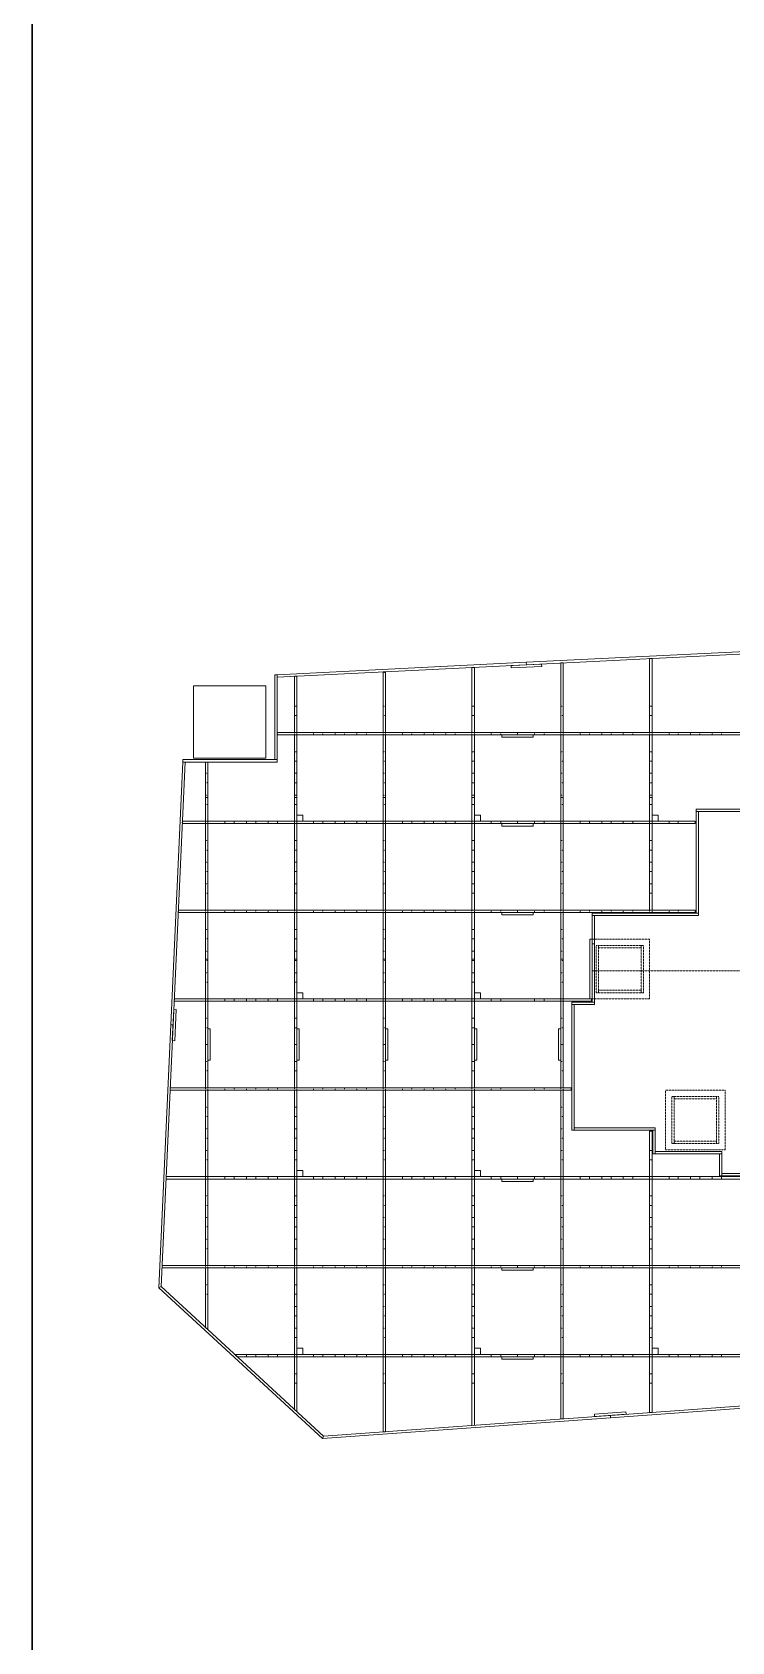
# Model space of a CAD drawing. Header units: millimetres. Extents: x -20225 to 19535, y -17853 to 10707.
# Drawn here: x -20225 to -15776, y -5013 to 5223 of the extents above; entities that cross this region are included whole.
import ezdxf

# ---------------------------------------------------------------- set-up
doc = ezdxf.new("R2010")
doc.units = ezdxf.units.MM
doc.linetypes.add('HIDDEN', pattern=[1.905, 1.27, -0.635])

msp = doc.modelspace()

# ---------------------------------------------------------------- linework, layer by layer
at = {"linetype": 'Continuous', "lineweight": 30}
msp.add_line((-20225, 10707), (-20225, -17853), dxfattribs=at)
at = {"linetype": 'Continuous', "lineweight": 15}
for p, q in [((-15498, 1294), (-17083, 1216)), ((-15494, 1280), (-17082, 1201)), ((-16298, 1240), (-16298, 770)), ((-16283, 1240), (-16298, 1240)), ((-16283, 770), (-16283, 1240)), ((-18668, 1137), (-18683, 1136)), ((-18683, 1136), (-18683, 597)), ((-17083, 1216), (-18668, 1137)), ((-17082, 1201), (-18668, 1122)), ((-18668, 1122), (-18668, 1137)), ((-18668, 1137), (-18668, 597)), ((-18543, 1128), (-18558, 1127)), ((-18558, 1127), (-18558, 770)), ((-18543, 770), (-18543, 1128)), ((-17978, 1156), (-17993, 1155)), ((-17993, 1155), (-17993, 770)), ((-17978, 770), (-17978, 1156)), ((-17413, 1184), (-17428, 1183)), ((-17428, 1183), (-17428, 770)), ((-17413, 770), (-17413, 1184)), ((-16985, 1205), (-17179, 1196)), ((-17179, 1196), (-17178, 1181)), ((-17178, 1181), (-16984, 1190)), ((-17082, 1201), (-17083, 1216)), ((-16984, 1190), (-16985, 1205)), ((-16863, 1212), (-16863, 770)), ((-16848, 1212), (-16863, 1212)), ((-16848, 770), (-16848, 1212)), ((-18739, 1067), (-19199, 1067)), ((-19199, 1067), (-19199, 607)), ((-18739, 607), (-18739, 1067)), ((-17138, 770), (-18668, 770)), ((-18668, 770), (-18668, 755)), ((-18668, 755), (-17138, 755)), ((-18558, 770), (-18543, 770)), ((-18558, 755), (-18558, 356)), ((-18543, 755), (-18558, 755)), ((-18543, 356), (-18543, 755)), ((-17993, 770), (-17978, 770)), ((-17978, 755), (-17993, 755)), ((-17993, 755), (-17993, 356)), ((-17978, 356), (-17978, 755)), ((-17428, 770), (-17413, 770)), ((-17413, 755), (-17428, 755)), ((-17428, 755), (-17428, 356)), ((-17413, 356), (-17413, 755)), ((-17038, 755), (-17238, 755)), ((-17238, 755), (-17238, 740)), ((-17238, 740), (-17038, 740)), ((-17138, 770), (-17138, 755)), ((-14993, 770), (-17138, 770)), ((-17138, 755), (-14993, 755)), ((-17038, 740), (-17038, 755)), ((-16863, 770), (-16848, 770)), ((-16848, 755), (-16863, 755)), ((-16863, 755), (-16863, 356)), ((-16848, 356), (-16848, 755)), ((-16298, 770), (-16283, 770)), ((-16298, 755), (-16298, 356)), ((-16283, 755), (-16298, 755)), ((-16283, 356), (-16283, 755)), ((-19268, 582), (-19344, -1089)), ((-19253, 582), (-19329, -1090)), ((-19267, 597), (-19268, 582)), ((-18668, 582), (-19268, 582)), ((-19253, 582), (-19268, 582)), ((-18668, 597), (-19267, 597)), ((-19199, 607), (-18739, 607)), ((-19108, 582), (-19123, 582)), ((-19123, 582), (-19123, 356)), ((-19108, 356), (-19108, 582)), ((-18683, 597), (-18668, 597)), ((-18668, 597), (-18668, 582)), ((-19108, 356), (-19123, 356)), ((-19123, 356), (-19123, 205)), ((-19108, 205), (-19108, 356)), ((-18543, 356), (-18558, 356)), ((-18558, 356), (-18558, 205)), ((-18543, 205), (-18543, 356)), ((-17978, 356), (-17993, 356)), ((-17993, 356), (-17993, 205)), ((-17978, 205), (-17978, 356)), ((-17413, 356), (-17428, 356)), ((-17428, 356), (-17428, 205)), ((-17413, 205), (-17413, 356)), ((-16848, 356), (-16863, 356)), ((-16863, 356), (-16863, 205)), ((-16848, 205), (-16848, 356)), ((-16283, 356), (-16298, 356)), ((-16298, 356), (-16298, 205)), ((-16283, 205), (-16283, 356)), ((-18503, 245), (-18543, 245)), ((-18543, 245), (-18543, 205)), ((-18503, 205), (-18503, 245)), ((-17373, 245), (-17413, 245)), ((-17413, 245), (-17413, 205)), ((-17373, 205), (-17373, 245)), ((-16283, 245), (-16283, 205)), ((-16243, 245), (-16283, 245)), ((-16243, 205), (-16243, 245)), ((-15378, 282), (-16003, 282)), ((-16003, 282), (-16003, 267)), ((-16003, 267), (-16003, -380)), ((-15988, 267), (-16003, 267)), ((-16003, 267), (-15378, 267)), ((-15988, -380), (-15988, 267)), ((-19271, 190), (-17138, 190)), ((-17138, 205), (-19270, 205)), ((-19108, 205), (-19123, 205)), ((-19123, 190), (-19108, 190)), ((-19123, 190), (-19123, -360)), ((-19108, -360), (-19108, 190)), ((-18543, 205), (-18558, 205)), ((-18558, 190), (-18543, 190)), ((-18558, 190), (-18558, -360)), ((-18543, 205), (-18503, 205)), ((-18543, -360), (-18543, 190)), ((-17978, 205), (-17993, 205)), ((-17993, 190), (-17978, 190)), ((-17993, 190), (-17993, -360)), ((-17978, -360), (-17978, 190)), ((-17413, 205), (-17428, 205)), ((-17428, 190), (-17413, 190)), ((-17428, 190), (-17428, -360)), ((-17413, 205), (-17373, 205)), ((-17413, -360), (-17413, 190)), ((-17038, 190), (-17238, 190)), ((-17238, 190), (-17238, 175)), ((-17238, 175), (-17038, 175)), ((-16008, 205), (-17138, 205)), ((-17138, 205), (-17138, 190)), ((-17138, 190), (-16008, 190)), ((-17038, 175), (-17038, 190)), ((-16848, 205), (-16863, 205)), ((-16863, 190), (-16848, 190)), ((-16863, 190), (-16863, -360)), ((-16848, -360), (-16848, 190)), ((-16283, 205), (-16298, 205)), ((-16298, 190), (-16283, 190)), ((-16298, 190), (-16298, -360)), ((-16283, 205), (-16243, 205)), ((-16283, -360), (-16283, 190)), ((-16008, 205), (-16008, 190)), ((-17138, -360), (-19296, -360)), ((-19296, -375), (-17138, -375)), ((-19108, -360), (-19123, -360)), ((-19123, -375), (-19108, -375)), ((-19123, -375), (-19123, -672)), ((-19108, -672), (-19108, -375)), ((-18543, -360), (-18558, -360)), ((-18558, -375), (-18543, -375)), ((-18558, -375), (-18558, -672)), ((-18543, -672), (-18543, -375)), ((-17978, -360), (-17993, -360)), ((-17993, -375), (-17978, -375)), ((-17993, -375), (-17993, -672)), ((-17978, -672), (-17978, -375)), ((-17413, -360), (-17428, -360)), ((-17428, -375), (-17413, -375)), ((-17428, -375), (-17428, -672)), ((-17413, -672), (-17413, -375)), ((-17038, -375), (-17238, -375)), ((-17238, -375), (-17238, -390)), ((-17238, -390), (-17038, -390)), ((-16008, -360), (-17138, -360)), ((-17138, -360), (-17138, -375)), ((-17138, -375), (-16008, -375)), ((-17038, -390), (-17038, -375)), ((-16848, -360), (-16863, -360)), ((-16863, -375), (-16848, -375)), ((-16863, -375), (-16863, -672)), ((-16848, -672), (-16848, -375)), ((-16663, -395), (-16663, -380)), ((-16663, -380), (-16003, -380)), ((-16663, -395), (-16648, -395)), ((-16663, -575), (-16663, -395)), ((-15988, -395), (-16663, -395)), ((-16648, -575), (-16648, -395)), ((-16283, -360), (-16298, -360)), ((-16008, -360), (-16008, -375)), ((-16003, -380), (-15988, -380)), ((-15988, -395), (-15988, -380)), ((-16678, -545), (-16663, -545)), ((-16678, -925), (-16678, -545)), ((-16663, -575), (-16663, -945)), ((-16663, -575), (-16648, -575)), ((-16648, -945), (-16648, -575)), ((-19108, -672), (-19123, -672)), ((-19123, -672), (-19123, -925)), ((-19108, -925), (-19108, -672)), ((-18543, -672), (-18558, -672)), ((-18558, -672), (-18558, -925)), ((-18543, -925), (-18543, -672)), ((-17978, -672), (-17993, -672)), ((-17993, -672), (-17993, -925)), ((-17978, -925), (-17978, -672)), ((-17428, -672), (-17428, -925)), ((-17413, -672), (-17428, -672)), ((-17413, -925), (-17413, -672)), ((-16863, -672), (-16863, -925)), ((-16848, -672), (-16863, -672)), ((-16848, -925), (-16848, -672)), ((-18503, -885), (-18543, -885)), ((-18543, -885), (-18543, -925)), ((-18503, -925), (-18503, -885)), ((-17373, -885), (-17413, -885)), ((-17413, -885), (-17413, -925)), ((-17373, -925), (-17373, -885)), ((-19324, -990), (-19334, -1190)), ((-19309, -991), (-19324, -990)), ((-19321, -925), (-19322, -940)), ((-19322, -940), (-16668, -940)), ((-16668, -925), (-19321, -925)), ((-19319, -1191), (-19309, -991)), ((-19123, -925), (-19108, -925)), ((-19123, -940), (-19123, -1215)), ((-19108, -940), (-19123, -940)), ((-19108, -1215), (-19108, -940)), ((-18558, -925), (-18543, -925)), ((-18543, -940), (-18558, -940)), ((-18558, -940), (-18558, -1215)), ((-18543, -925), (-18503, -925)), ((-18543, -1215), (-18543, -940)), ((-17993, -925), (-17978, -925)), ((-17978, -940), (-17993, -940)), ((-17993, -940), (-17993, -1215)), ((-17978, -1215), (-17978, -940)), ((-17428, -925), (-17413, -925)), ((-17413, -940), (-17428, -940)), ((-17428, -940), (-17428, -1215)), ((-17413, -925), (-17373, -925)), ((-17413, -1215), (-17413, -940)), ((-16863, -925), (-16848, -925)), ((-16863, -940), (-16863, -1215)), ((-16848, -940), (-16863, -940)), ((-16848, -1215), (-16848, -940)), ((-16793, -945), (-16793, -960)), ((-16648, -945), (-16793, -945)), ((-16778, -960), (-16793, -960)), ((-16793, -960), (-16793, -1760)), ((-16793, -960), (-16648, -960)), ((-16778, -1760), (-16778, -960)), ((-16663, -925), (-16668, -925)), ((-16668, -925), (-16668, -940)), ((-16663, -945), (-16648, -945)), ((-16648, -960), (-16648, -945)), ((-19344, -1089), (-19420, -2761)), ((-19329, -1090), (-19405, -2754)), ((-19329, -1090), (-19344, -1089)), ((-19093, -1115), (-19108, -1115)), ((-19108, -1115), (-19108, -1315)), ((-19093, -1315), (-19093, -1115)), ((-18528, -1115), (-18543, -1115)), ((-18543, -1115), (-18543, -1315)), ((-18528, -1315), (-18528, -1115)), ((-17963, -1115), (-17978, -1115)), ((-17978, -1115), (-17978, -1315)), ((-17963, -1315), (-17963, -1115)), ((-17398, -1115), (-17413, -1115)), ((-17413, -1115), (-17413, -1315)), ((-17398, -1315), (-17398, -1115)), ((-16863, -1115), (-16878, -1115)), ((-16878, -1115), (-16878, -1315)), ((-16863, -1315), (-16863, -1115)), ((-19334, -1190), (-19319, -1191)), ((-19123, -1215), (-19123, -1490)), ((-19108, -1215), (-19123, -1215)), ((-19108, -1490), (-19108, -1215)), ((-18543, -1215), (-18558, -1215)), ((-18558, -1215), (-18558, -1490)), ((-18543, -1490), (-18543, -1215)), ((-17978, -1215), (-17993, -1215)), ((-17993, -1215), (-17993, -1490)), ((-17978, -1490), (-17978, -1215)), ((-17413, -1215), (-17428, -1215)), ((-17428, -1215), (-17428, -1490)), ((-17413, -1490), (-17413, -1215)), ((-16848, -1215), (-16863, -1215)), ((-16863, -1215), (-16863, -1490)), ((-16848, -1490), (-16848, -1215)), ((-19108, -1315), (-19093, -1315)), ((-18543, -1315), (-18528, -1315)), ((-17978, -1315), (-17963, -1315)), ((-17413, -1315), (-17398, -1315)), ((-16878, -1315), (-16863, -1315)), ((-19347, -1490), (-19348, -1505)), ((-19348, -1505), (-16798, -1505)), ((-16798, -1490), (-19347, -1490)), ((-19123, -1490), (-19108, -1490)), ((-19123, -1505), (-19123, -2055)), ((-19108, -1505), (-19123, -1505)), ((-19108, -2055), (-19108, -1505)), ((-18558, -1490), (-18543, -1490)), ((-18543, -1505), (-18558, -1505)), ((-18558, -1505), (-18558, -2055)), ((-18543, -2055), (-18543, -1505)), ((-17993, -1490), (-17978, -1490)), ((-17978, -1505), (-17993, -1505)), ((-17993, -1505), (-17993, -2055)), ((-17978, -2055), (-17978, -1505)), ((-17428, -1490), (-17413, -1490)), ((-17413, -1505), (-17428, -1505)), ((-17428, -1505), (-17428, -2055)), ((-17413, -2055), (-17413, -1505)), ((-16863, -1490), (-16848, -1490)), ((-16848, -1505), (-16863, -1505)), ((-16863, -1505), (-16863, -2055)), ((-16848, -2055), (-16848, -1505)), ((-16798, -1490), (-16798, -1505)), ((-16793, -1760), (-16778, -1760)), ((-16263, -1745), (-16778, -1745)), ((-16778, -1745), (-16778, -1760)), ((-16778, -1760), (-16263, -1760)), ((-16298, -1765), (-16298, -2055)), ((-16283, -1765), (-16298, -1765)), ((-16283, -2055), (-16283, -1765)), ((-16278, -1760), (-16278, -1910)), ((-16263, -1760), (-16278, -1760)), ((-16263, -1760), (-16263, -1745)), ((-16263, -1910), (-16263, -1760)), ((-16278, -1910), (-16263, -1910)), ((-16263, -1895), (-16263, -1910)), ((-15838, -1895), (-16263, -1895)), ((-16263, -1910), (-15838, -1910)), ((-15853, -1910), (-15853, -2050)), ((-15838, -1910), (-15853, -1910)), ((-15838, -1910), (-15838, -1895)), ((-15838, -2050), (-15838, -1910)), ((-18543, -2015), (-18543, -2055)), ((-18503, -2015), (-18543, -2015)), ((-18503, -2055), (-18503, -2015)), ((-17413, -2015), (-17413, -2055)), ((-17373, -2015), (-17413, -2015)), ((-17373, -2055), (-17373, -2015)), ((-15468, -2035), (-15838, -2035)), ((-15838, -2035), (-15838, -2050)), ((-19373, -2055), (-19374, -2070)), ((-19374, -2070), (-17138, -2070)), ((-17138, -2055), (-19373, -2055)), ((-19123, -2055), (-19108, -2055)), ((-19123, -2070), (-19123, -2620)), ((-19108, -2070), (-19123, -2070)), ((-19108, -2620), (-19108, -2070)), ((-18558, -2055), (-18543, -2055)), ((-18543, -2070), (-18558, -2070)), ((-18558, -2070), (-18558, -2620)), ((-18543, -2055), (-18503, -2055)), ((-18543, -2620), (-18543, -2070)), ((-17993, -2055), (-17978, -2055)), ((-17978, -2070), (-17993, -2070)), ((-17993, -2070), (-17993, -2620)), ((-17978, -2620), (-17978, -2070)), ((-17428, -2055), (-17413, -2055)), ((-17413, -2070), (-17428, -2070)), ((-17428, -2070), (-17428, -2620)), ((-17413, -2055), (-17373, -2055)), ((-17413, -2620), (-17413, -2070)), ((-17038, -2070), (-17238, -2070)), ((-17238, -2070), (-17238, -2085)), ((-17238, -2085), (-17038, -2085)), ((-17138, -2055), (-17138, -2070)), ((-15488, -2055), (-17138, -2055)), ((-17138, -2070), (-15488, -2070)), ((-17038, -2085), (-17038, -2070)), ((-16863, -2055), (-16848, -2055)), ((-16848, -2070), (-16863, -2070)), ((-16863, -2070), (-16863, -2620)), ((-16848, -2620), (-16848, -2070)), ((-16283, -2055), (-16298, -2055)), ((-16298, -2070), (-16283, -2070)), ((-16298, -2070), (-16298, -2620)), ((-16283, -2620), (-16283, -2070)), ((-15853, -2050), (-15838, -2050)), ((-15838, -2050), (-15468, -2050)), ((-17138, -2620), (-19399, -2620)), ((-19399, -2620), (-19399, -2635)), ((-19399, -2635), (-17138, -2635)), ((-19123, -2620), (-19108, -2620)), ((-19123, -2635), (-19123, -3014)), ((-19108, -2635), (-19123, -2635)), ((-19108, -3028), (-19108, -2635)), ((-18558, -2620), (-18543, -2620)), ((-18543, -2635), (-18558, -2635)), ((-18558, -2635), (-18558, -3185)), ((-18543, -3185), (-18543, -2635)), ((-17993, -2620), (-17978, -2620)), ((-17978, -2635), (-17993, -2635)), ((-17993, -2635), (-17993, -3185)), ((-17978, -3185), (-17978, -2635)), ((-17428, -2620), (-17413, -2620)), ((-17413, -2635), (-17428, -2635)), ((-17428, -2635), (-17428, -3185)), ((-17413, -3185), (-17413, -2635)), ((-17038, -2635), (-17238, -2635)), ((-17238, -2635), (-17238, -2650)), ((-17238, -2650), (-17038, -2650)), ((-17138, -2620), (-17138, -2635)), ((-14878, -2620), (-17138, -2620)), ((-17138, -2635), (-14878, -2635)), ((-17038, -2650), (-17038, -2635)), ((-16863, -2620), (-16848, -2620)), ((-16848, -2635), (-16863, -2635)), ((-16863, -2635), (-16863, -3185)), ((-16848, -3185), (-16848, -2635)), ((-16283, -2620), (-16298, -2620)), ((-16298, -2635), (-16283, -2635)), ((-16298, -2635), (-16298, -3185)), ((-16283, -3185), (-16283, -2635)), ((-19405, -2754), (-19420, -2761)), ((-19420, -2761), (-18379, -3721)), ((-19405, -2754), (-18373, -3705)), ((-19123, -3014), (-19108, -3028)), ((-18503, -3145), (-18543, -3145)), ((-18543, -3145), (-18543, -3185)), ((-18503, -3185), (-18503, -3145)), ((-17373, -3145), (-17413, -3145)), ((-17413, -3145), (-17413, -3185)), ((-17373, -3185), (-17373, -3145)), ((-16243, -3145), (-16283, -3145)), ((-16283, -3145), (-16283, -3185)), ((-16243, -3185), (-16243, -3145)), ((-17138, -3185), (-18937, -3185)), ((-18937, -3185), (-18921, -3200)), ((-18921, -3200), (-17138, -3200)), ((-18558, -3185), (-18543, -3185)), ((-18558, -3200), (-18558, -3535)), ((-18543, -3200), (-18558, -3200)), ((-18543, -3185), (-18503, -3185)), ((-18543, -3549), (-18543, -3200)), ((-17993, -3185), (-17978, -3185)), ((-17978, -3200), (-17993, -3200)), ((-17993, -3200), (-17993, -3678)), ((-17978, -3677), (-17978, -3200)), ((-17428, -3185), (-17413, -3185)), ((-17413, -3200), (-17428, -3200)), ((-17428, -3200), (-17428, -3637)), ((-17413, -3185), (-17373, -3185)), ((-17413, -3636), (-17413, -3200)), ((-17038, -3200), (-17238, -3200)), ((-17238, -3200), (-17238, -3215)), ((-17238, -3215), (-17038, -3215)), ((-17138, -3200), (-17138, -3185)), ((-14878, -3185), (-17138, -3185)), ((-17138, -3200), (-14878, -3200)), ((-17038, -3215), (-17038, -3200)), ((-16863, -3185), (-16848, -3185)), ((-16848, -3200), (-16863, -3200)), ((-16863, -3200), (-16863, -3596)), ((-16848, -3595), (-16848, -3200)), ((-16283, -3185), (-16298, -3185)), ((-16298, -3200), (-16283, -3200)), ((-16298, -3200), (-16298, -3555)), ((-16283, -3185), (-16243, -3185)), ((-16283, -3554), (-16283, -3200)), ((-16548, -3573), (-14273, -3408)), ((-16547, -3588), (-14276, -3423)), ((-18558, -3535), (-18543, -3549)), ((-18373, -3705), (-16548, -3573)), ((-16449, -3551), (-16649, -3565)), ((-16649, -3565), (-16648, -3580)), ((-16648, -3580), (-16448, -3566)), ((-16548, -3573), (-16547, -3588)), ((-16448, -3566), (-16449, -3551)), ((-16298, -3555), (-16283, -3554)), ((-18379, -3721), (-16547, -3588)), ((-17993, -3678), (-17978, -3677)), ((-17428, -3637), (-17413, -3636)), ((-16863, -3596), (-16848, -3595)), ((-18379, -3721), (-18373, -3705))]:
    msp.add_line(p, q, dxfattribs=at)
at = {"linetype": 'HIDDEN', "lineweight": 0}
for p, q in [((-17993, 1152), (-17978, 1152)), ((-18543, 937), (-18558, 937)), ((-17978, 937), (-17993, 937)), ((-17413, 937), (-17428, 937)), ((-16848, 937), (-16863, 937)), ((-16283, 937), (-16298, 937)), ((-18558, 877), (-18543, 877)), ((-17993, 877), (-17978, 877)), ((-17428, 877), (-17413, 877)), ((-16863, 877), (-16848, 877)), ((-16298, 877), (-16283, 877)), ((-18665, 755), (-18665, 770)), ((-18558, 755), (-18558, 770)), ((-18543, 770), (-18543, 755)), ((-18436, 770), (-18436, 755)), ((-18376, 755), (-18376, 770)), ((-18298, 770), (-18298, 755)), ((-18238, 755), (-18238, 770)), ((-18161, 770), (-18161, 755)), ((-18100, 755), (-18100, 770)), ((-17993, 755), (-17993, 770)), ((-17978, 770), (-17978, 755)), ((-17870, 770), (-17870, 755)), ((-17811, 755), (-17811, 770)), ((-17733, 770), (-17733, 755)), ((-17673, 755), (-17673, 770)), ((-17595, 770), (-17595, 755)), ((-17536, 755), (-17536, 770)), ((-17428, 755), (-17428, 770)), ((-17413, 770), (-17413, 755)), ((-17306, 770), (-17306, 755)), ((-17245, 755), (-17245, 770)), ((-17030, 770), (-17030, 755)), ((-16970, 755), (-16970, 770)), ((-16863, 755), (-16863, 770)), ((-16848, 770), (-16848, 755)), ((-16741, 770), (-16741, 755)), ((-16681, 755), (-16681, 770)), ((-16603, 770), (-16603, 755)), ((-16543, 755), (-16543, 770)), ((-16466, 770), (-16466, 755)), ((-16405, 755), (-16405, 770)), ((-16298, 755), (-16298, 770)), ((-16283, 770), (-16283, 755)), ((-16175, 770), (-16175, 755)), ((-16116, 755), (-16116, 770)), ((-16038, 770), (-16038, 755)), ((-15978, 755), (-15978, 770)), ((-15901, 770), (-15901, 755)), ((-15841, 755), (-15841, 770)), ((-18543, 647), (-18558, 647)), ((-17978, 647), (-17993, 647)), ((-17413, 647), (-17428, 647)), ((-16848, 647), (-16863, 647)), ((-16283, 647), (-16298, 647)), ((-18558, 587), (-18543, 587)), ((-17993, 587), (-17978, 587)), ((-17428, 587), (-17413, 587)), ((-16863, 587), (-16848, 587)), ((-16298, 587), (-16283, 587)), ((-19108, 510), (-19123, 510)), ((-19123, 450), (-19108, 450)), ((-18543, 510), (-18558, 510)), ((-18558, 450), (-18543, 450)), ((-17978, 510), (-17993, 510)), ((-17993, 450), (-17978, 450)), ((-17413, 510), (-17428, 510)), ((-17428, 450), (-17413, 450)), ((-16848, 510), (-16863, 510)), ((-16863, 450), (-16848, 450)), ((-16283, 510), (-16298, 510)), ((-16298, 450), (-16283, 450)), ((-19108, 372), (-19123, 372)), ((-19123, 312), (-19108, 312)), ((-18543, 372), (-18558, 372)), ((-18558, 312), (-18543, 312)), ((-17978, 372), (-17993, 372)), ((-17993, 312), (-17978, 312)), ((-17413, 372), (-17428, 372)), ((-17428, 312), (-17413, 312)), ((-16848, 372), (-16863, 372)), ((-16863, 312), (-16848, 312)), ((-16283, 372), (-16298, 372)), ((-16298, 312), (-16283, 312)), ((-19270, 205), (-19271, 190)), ((-19123, 190), (-19123, 205)), ((-19108, 205), (-19108, 190)), ((-19001, 205), (-19001, 190)), ((-18940, 190), (-18940, 205)), ((-18863, 205), (-18863, 190)), ((-18803, 190), (-18803, 205)), ((-18725, 205), (-18725, 190)), ((-18665, 190), (-18665, 205)), ((-18558, 190), (-18558, 205)), ((-18543, 205), (-18543, 190)), ((-18436, 205), (-18436, 190)), ((-18376, 190), (-18376, 205)), ((-18298, 205), (-18298, 190)), ((-18238, 190), (-18238, 205)), ((-18161, 205), (-18161, 190)), ((-18100, 190), (-18100, 205)), ((-17993, 190), (-17993, 205)), ((-17978, 205), (-17978, 190)), ((-17870, 205), (-17870, 190)), ((-17811, 190), (-17811, 205)), ((-17733, 205), (-17733, 190)), ((-17673, 190), (-17673, 205)), ((-17595, 205), (-17595, 190)), ((-17536, 190), (-17536, 205)), ((-17428, 190), (-17428, 205)), ((-17413, 205), (-17413, 190)), ((-17306, 205), (-17306, 190)), ((-17245, 190), (-17245, 205)), ((-17030, 205), (-17030, 190)), ((-16970, 190), (-16970, 205)), ((-16863, 190), (-16863, 205)), ((-16848, 205), (-16848, 190)), ((-16741, 205), (-16741, 190)), ((-16681, 190), (-16681, 205)), ((-16603, 205), (-16603, 190)), ((-16543, 190), (-16543, 205)), ((-16466, 205), (-16466, 190)), ((-16405, 190), (-16405, 205)), ((-16298, 190), (-16298, 205)), ((-16283, 205), (-16283, 190)), ((-16175, 205), (-16175, 190)), ((-16116, 190), (-16116, 205)), ((-19108, 82), (-19123, 82)), ((-19123, 22), (-19108, 22)), ((-18543, 82), (-18558, 82)), ((-18558, 22), (-18543, 22)), ((-17978, 82), (-17993, 82)), ((-17993, 22), (-17978, 22)), ((-17413, 82), (-17428, 82)), ((-17428, 22), (-17413, 22)), ((-16848, 82), (-16863, 82)), ((-16863, 22), (-16848, 22)), ((-16283, 82), (-16298, 82)), ((-16298, 22), (-16283, 22)), ((-19108, -55), (-19123, -55)), ((-18543, -55), (-18558, -55)), ((-17978, -55), (-17993, -55)), ((-17413, -55), (-17428, -55)), ((-16848, -55), (-16863, -55)), ((-16283, -55), (-16298, -55)), ((-19123, -115), (-19108, -115)), ((-19108, -193), (-19123, -193)), ((-18558, -115), (-18543, -115)), ((-18543, -193), (-18558, -193)), ((-17993, -115), (-17978, -115)), ((-17978, -193), (-17993, -193)), ((-17428, -115), (-17413, -115)), ((-17413, -193), (-17428, -193)), ((-16863, -115), (-16848, -115)), ((-16848, -193), (-16863, -193)), ((-16298, -115), (-16283, -115)), ((-16283, -193), (-16298, -193)), ((-19123, -253), (-19108, -253)), ((-18558, -253), (-18543, -253)), ((-17993, -253), (-17978, -253)), ((-17428, -253), (-17413, -253)), ((-16863, -253), (-16848, -253)), ((-16298, -253), (-16283, -253)), ((-19296, -360), (-19296, -375)), ((-19123, -375), (-19123, -360)), ((-19108, -360), (-19108, -375)), ((-19001, -360), (-19001, -375)), ((-18940, -375), (-18940, -360)), ((-18863, -360), (-18863, -375)), ((-18803, -375), (-18803, -360)), ((-18725, -360), (-18725, -375)), ((-18665, -375), (-18665, -360)), ((-18558, -375), (-18558, -360)), ((-18543, -360), (-18543, -375)), ((-18436, -360), (-18436, -375)), ((-18376, -375), (-18376, -360)), ((-18298, -360), (-18298, -375)), ((-18238, -375), (-18238, -360)), ((-18161, -360), (-18161, -375)), ((-18100, -375), (-18100, -360)), ((-17993, -375), (-17993, -360)), ((-17978, -360), (-17978, -375)), ((-17870, -360), (-17870, -375)), ((-17811, -375), (-17811, -360)), ((-17733, -360), (-17733, -375)), ((-17673, -375), (-17673, -360)), ((-17595, -360), (-17595, -375)), ((-17536, -375), (-17536, -360)), ((-17428, -375), (-17428, -360)), ((-17413, -360), (-17413, -375)), ((-17306, -360), (-17306, -375)), ((-17245, -375), (-17245, -360)), ((-17030, -360), (-17030, -375)), ((-16970, -375), (-16970, -360)), ((-16863, -375), (-16863, -360)), ((-16848, -360), (-16848, -375)), ((-16741, -360), (-16741, -375)), ((-16681, -375), (-16681, -360)), ((-16603, -360), (-16603, -375)), ((-16543, -375), (-16543, -360)), ((-16466, -360), (-16466, -375)), ((-16405, -375), (-16405, -360)), ((-16298, -375), (-16298, -360)), ((-16283, -360), (-16283, -375)), ((-16175, -360), (-16175, -375)), ((-16116, -375), (-16116, -360)), ((-19108, -483), (-19123, -483)), ((-18543, -483), (-18558, -483)), ((-17978, -483), (-17993, -483)), ((-17413, -483), (-17428, -483)), ((-16848, -483), (-16863, -483)), ((-19123, -543), (-19108, -543)), ((-18558, -543), (-18543, -543)), ((-17993, -543), (-17978, -543)), ((-17428, -543), (-17413, -543)), ((-16863, -543), (-16848, -543)), ((-16663, -545), (-16298, -545)), ((-16638, -585), (-16623, -585)), ((-16638, -885), (-16638, -585)), ((-16623, -585), (-16353, -585)), ((-16623, -600), (-16623, -585)), ((-16623, -585), (-16623, -885)), ((-16353, -600), (-16623, -600)), ((-16353, -585), (-16353, -600)), ((-16353, -885), (-16353, -585)), ((-16353, -585), (-16338, -585)), ((-16338, -585), (-16338, -885)), ((-16298, -545), (-16298, -925)), ((-19108, -620), (-19123, -620)), ((-19123, -680), (-19108, -680)), ((-18543, -620), (-18558, -620)), ((-18558, -680), (-18543, -680)), ((-17978, -620), (-17993, -620)), ((-17993, -680), (-17978, -680)), ((-17413, -620), (-17428, -620)), ((-17428, -680), (-17413, -680)), ((-16848, -620), (-16863, -620)), ((-16863, -680), (-16848, -680)), ((-19108, -758), (-19123, -758)), ((-19123, -818), (-19108, -818)), ((-18543, -758), (-18558, -758)), ((-18558, -818), (-18543, -818)), ((-17978, -758), (-17993, -758)), ((-17993, -818), (-17978, -818)), ((-17413, -758), (-17428, -758)), ((-17428, -818), (-17413, -818)), ((-16848, -758), (-16863, -758)), ((-16863, -818), (-16848, -818)), ((-16663, -745), (-14018, -745)), ((-16623, -885), (-16638, -885)), ((-16623, -870), (-16353, -870)), ((-16623, -885), (-16623, -870)), ((-16353, -885), (-16623, -885)), ((-16353, -870), (-16353, -885)), ((-16338, -885), (-16353, -885)), ((-19123, -940), (-19123, -925)), ((-19108, -925), (-19108, -940)), ((-19001, -925), (-19001, -940)), ((-18940, -940), (-18940, -925)), ((-18863, -925), (-18863, -940)), ((-18803, -940), (-18803, -925)), ((-18725, -925), (-18725, -940)), ((-18665, -940), (-18665, -925)), ((-18558, -940), (-18558, -925)), ((-18543, -925), (-18543, -940)), ((-18436, -925), (-18436, -940)), ((-18376, -940), (-18376, -925)), ((-18298, -925), (-18298, -940)), ((-18238, -940), (-18238, -925)), ((-18161, -925), (-18161, -940)), ((-18100, -940), (-18100, -925)), ((-17993, -940), (-17993, -925)), ((-17978, -925), (-17978, -940)), ((-17870, -925), (-17870, -940)), ((-17811, -940), (-17811, -925)), ((-17733, -925), (-17733, -940)), ((-17673, -940), (-17673, -925)), ((-17595, -925), (-17595, -940)), ((-17536, -940), (-17536, -925)), ((-17428, -940), (-17428, -925)), ((-17413, -925), (-17413, -940)), ((-17306, -925), (-17306, -940)), ((-17245, -940), (-17245, -925)), ((-17030, -925), (-17030, -940)), ((-16970, -940), (-16970, -925)), ((-16863, -940), (-16863, -925)), ((-16848, -925), (-16848, -940)), ((-16298, -925), (-16663, -925)), ((-19108, -1048), (-19123, -1048)), ((-19123, -1108), (-19108, -1108)), ((-18543, -1048), (-18558, -1048)), ((-18558, -1108), (-18543, -1108)), ((-17978, -1048), (-17993, -1048)), ((-17993, -1108), (-17978, -1108)), ((-17413, -1048), (-17428, -1048)), ((-17428, -1108), (-17413, -1108)), ((-16848, -1048), (-16863, -1048)), ((-16863, -1108), (-16848, -1108)), ((-19108, -1323), (-19123, -1323)), ((-18543, -1323), (-18558, -1323)), ((-17978, -1323), (-17993, -1323)), ((-17413, -1323), (-17428, -1323)), ((-16848, -1323), (-16863, -1323)), ((-19123, -1383), (-19108, -1383)), ((-18558, -1383), (-18543, -1383)), ((-17993, -1383), (-17978, -1383)), ((-17428, -1383), (-17413, -1383)), ((-16863, -1383), (-16848, -1383)), ((-19123, -1505), (-19123, -1490)), ((-19108, -1490), (-19108, -1505)), ((-19001, -1490), (-19001, -1505)), ((-18940, -1505), (-18940, -1490)), ((-18863, -1490), (-18863, -1505)), ((-18803, -1505), (-18803, -1490)), ((-18725, -1490), (-18725, -1505)), ((-18665, -1505), (-18665, -1490)), ((-18558, -1505), (-18558, -1490)), ((-18543, -1490), (-18543, -1505)), ((-18436, -1490), (-18436, -1505)), ((-18376, -1505), (-18376, -1490)), ((-18298, -1490), (-18298, -1505)), ((-18238, -1505), (-18238, -1490)), ((-18161, -1490), (-18161, -1505)), ((-18100, -1505), (-18100, -1490)), ((-17993, -1505), (-17993, -1490)), ((-17978, -1490), (-17978, -1505)), ((-17870, -1490), (-17870, -1505)), ((-17811, -1505), (-17811, -1490)), ((-17733, -1490), (-17733, -1505)), ((-17673, -1505), (-17673, -1490)), ((-17595, -1490), (-17595, -1505)), ((-17536, -1505), (-17536, -1490)), ((-17428, -1505), (-17428, -1490)), ((-17413, -1490), (-17413, -1505)), ((-17306, -1490), (-17306, -1505)), ((-17245, -1505), (-17245, -1490)), ((-17030, -1490), (-17030, -1505)), ((-16970, -1505), (-16970, -1490)), ((-16863, -1505), (-16863, -1490)), ((-16848, -1490), (-16848, -1505)), ((-16198, -1505), (-15818, -1505)), ((-16198, -1885), (-16198, -1505)), ((-15818, -1505), (-15818, -1885)), ((-19108, -1613), (-19123, -1613)), ((-18543, -1613), (-18558, -1613)), ((-17978, -1613), (-17993, -1613)), ((-17413, -1613), (-17428, -1613)), ((-16848, -1613), (-16863, -1613)), ((-16158, -1545), (-16143, -1545)), ((-16158, -1845), (-16158, -1545)), ((-16143, -1560), (-16143, -1545)), ((-16143, -1545), (-15873, -1545)), ((-16143, -1545), (-16143, -1845)), ((-15873, -1560), (-16143, -1560)), ((-15873, -1545), (-15873, -1560)), ((-15873, -1845), (-15873, -1545)), ((-15873, -1545), (-15858, -1545)), ((-15858, -1545), (-15858, -1845)), ((-19123, -1673), (-19108, -1673)), ((-18558, -1673), (-18543, -1673)), ((-17993, -1673), (-17978, -1673)), ((-17428, -1673), (-17413, -1673)), ((-16863, -1673), (-16848, -1673)), ((-19108, -1750), (-19123, -1750)), ((-19123, -1810), (-19108, -1810)), ((-18543, -1750), (-18558, -1750)), ((-18558, -1810), (-18543, -1810)), ((-17978, -1750), (-17993, -1750)), ((-17993, -1810), (-17978, -1810)), ((-17413, -1750), (-17428, -1750)), ((-17428, -1810), (-17413, -1810)), ((-16848, -1750), (-16863, -1750)), ((-16863, -1810), (-16848, -1810)), ((-16143, -1830), (-15873, -1830)), ((-16143, -1845), (-16143, -1830)), ((-15873, -1830), (-15873, -1845)), ((-19108, -1888), (-19123, -1888)), ((-18543, -1888), (-18558, -1888)), ((-17978, -1888), (-17993, -1888)), ((-17413, -1888), (-17428, -1888)), ((-16848, -1888), (-16863, -1888)), ((-16283, -1888), (-16298, -1888)), ((-15818, -1885), (-16198, -1885)), ((-16143, -1845), (-16158, -1845)), ((-15873, -1845), (-16143, -1845)), ((-15858, -1845), (-15873, -1845)), ((-19123, -1948), (-19108, -1948)), ((-18558, -1948), (-18543, -1948)), ((-17993, -1948), (-17978, -1948)), ((-17428, -1948), (-17413, -1948)), ((-16863, -1948), (-16848, -1948)), ((-16298, -1948), (-16283, -1948)), ((-19123, -2070), (-19123, -2055)), ((-19108, -2055), (-19108, -2070)), ((-19001, -2055), (-19001, -2070)), ((-18940, -2070), (-18940, -2055)), ((-18863, -2055), (-18863, -2070)), ((-18803, -2070), (-18803, -2055)), ((-18725, -2055), (-18725, -2070)), ((-18665, -2070), (-18665, -2055)), ((-18558, -2070), (-18558, -2055)), ((-18543, -2055), (-18543, -2070)), ((-18436, -2055), (-18436, -2070)), ((-18376, -2070), (-18376, -2055)), ((-18298, -2055), (-18298, -2070)), ((-18238, -2070), (-18238, -2055)), ((-18161, -2055), (-18161, -2070)), ((-18100, -2070), (-18100, -2055)), ((-17993, -2070), (-17993, -2055)), ((-17978, -2055), (-17978, -2070)), ((-17870, -2055), (-17870, -2070)), ((-17811, -2070), (-17811, -2055)), ((-17733, -2055), (-17733, -2070)), ((-17673, -2070), (-17673, -2055)), ((-17595, -2055), (-17595, -2070)), ((-17536, -2070), (-17536, -2055)), ((-17428, -2070), (-17428, -2055)), ((-17413, -2055), (-17413, -2070)), ((-17306, -2055), (-17306, -2070)), ((-17245, -2070), (-17245, -2055)), ((-17030, -2055), (-17030, -2070)), ((-16970, -2070), (-16970, -2055)), ((-16863, -2070), (-16863, -2055)), ((-16848, -2055), (-16848, -2070)), ((-16741, -2055), (-16741, -2070)), ((-16681, -2070), (-16681, -2055)), ((-16603, -2055), (-16603, -2070)), ((-16543, -2070), (-16543, -2055)), ((-16466, -2055), (-16466, -2070)), ((-16405, -2070), (-16405, -2055)), ((-16298, -2070), (-16298, -2055)), ((-16283, -2055), (-16283, -2070)), ((-16175, -2055), (-16175, -2070)), ((-16116, -2070), (-16116, -2055)), ((-16038, -2055), (-16038, -2070)), ((-15978, -2070), (-15978, -2055)), ((-15901, -2055), (-15901, -2070)), ((-15841, -2070), (-15841, -2055)), ((-19108, -2178), (-19123, -2178)), ((-19123, -2238), (-19108, -2238)), ((-18543, -2178), (-18558, -2178)), ((-18558, -2238), (-18543, -2238)), ((-17978, -2178), (-17993, -2178)), ((-17993, -2238), (-17978, -2238)), ((-17413, -2178), (-17428, -2178)), ((-17428, -2238), (-17413, -2238)), ((-16848, -2178), (-16863, -2178)), ((-16863, -2238), (-16848, -2238)), ((-16283, -2178), (-16298, -2178)), ((-16298, -2238), (-16283, -2238)), ((-19108, -2315), (-19123, -2315)), ((-18543, -2315), (-18558, -2315)), ((-17978, -2315), (-17993, -2315)), ((-17413, -2315), (-17428, -2315)), ((-16848, -2315), (-16863, -2315)), ((-16283, -2315), (-16298, -2315)), ((-19123, -2375), (-19108, -2375)), ((-19108, -2453), (-19123, -2453)), ((-18558, -2375), (-18543, -2375)), ((-18543, -2453), (-18558, -2453)), ((-17993, -2375), (-17978, -2375)), ((-17978, -2453), (-17993, -2453)), ((-17428, -2375), (-17413, -2375)), ((-17413, -2453), (-17428, -2453)), ((-16863, -2375), (-16848, -2375)), ((-16848, -2453), (-16863, -2453)), ((-16298, -2375), (-16283, -2375)), ((-16283, -2453), (-16298, -2453)), ((-19123, -2513), (-19108, -2513)), ((-18558, -2513), (-18543, -2513)), ((-17993, -2513), (-17978, -2513)), ((-17428, -2513), (-17413, -2513)), ((-16863, -2513), (-16848, -2513)), ((-16298, -2513), (-16283, -2513)), ((-19123, -2635), (-19123, -2620)), ((-19108, -2620), (-19108, -2635)), ((-19001, -2620), (-19001, -2635)), ((-18940, -2635), (-18940, -2620)), ((-18863, -2620), (-18863, -2635)), ((-18803, -2635), (-18803, -2620)), ((-18725, -2620), (-18725, -2635)), ((-18665, -2635), (-18665, -2620)), ((-18558, -2635), (-18558, -2620)), ((-18543, -2620), (-18543, -2635)), ((-18436, -2620), (-18436, -2635)), ((-18376, -2635), (-18376, -2620)), ((-18298, -2620), (-18298, -2635)), ((-18238, -2635), (-18238, -2620)), ((-18161, -2620), (-18161, -2635)), ((-18100, -2635), (-18100, -2620)), ((-17993, -2635), (-17993, -2620)), ((-17978, -2620), (-17978, -2635)), ((-17870, -2620), (-17870, -2635)), ((-17811, -2635), (-17811, -2620)), ((-17733, -2620), (-17733, -2635)), ((-17673, -2635), (-17673, -2620)), ((-17595, -2620), (-17595, -2635)), ((-17536, -2635), (-17536, -2620)), ((-17428, -2635), (-17428, -2620)), ((-17413, -2620), (-17413, -2635)), ((-17306, -2620), (-17306, -2635)), ((-17245, -2635), (-17245, -2620)), ((-17030, -2620), (-17030, -2635)), ((-16970, -2635), (-16970, -2620)), ((-16863, -2635), (-16863, -2620)), ((-16848, -2620), (-16848, -2635)), ((-16741, -2620), (-16741, -2635)), ((-16681, -2635), (-16681, -2620)), ((-16603, -2620), (-16603, -2635)), ((-16543, -2635), (-16543, -2620)), ((-16466, -2620), (-16466, -2635)), ((-16405, -2635), (-16405, -2620)), ((-16298, -2635), (-16298, -2620)), ((-16283, -2620), (-16283, -2635)), ((-16175, -2620), (-16175, -2635)), ((-16116, -2635), (-16116, -2620)), ((-16038, -2620), (-16038, -2635)), ((-15978, -2635), (-15978, -2620)), ((-15901, -2620), (-15901, -2635)), ((-15841, -2635), (-15841, -2620)), ((-19108, -2743), (-19123, -2743)), ((-18543, -2743), (-18558, -2743)), ((-17978, -2743), (-17993, -2743)), ((-17413, -2743), (-17428, -2743)), ((-16848, -2743), (-16863, -2743)), ((-16283, -2743), (-16298, -2743)), ((-19123, -2803), (-19108, -2803)), ((-18558, -2803), (-18543, -2803)), ((-17993, -2803), (-17978, -2803)), ((-17428, -2803), (-17413, -2803)), ((-16863, -2803), (-16848, -2803)), ((-16298, -2803), (-16283, -2803)), ((-18543, -2880), (-18558, -2880)), ((-18558, -2940), (-18543, -2940)), ((-17978, -2880), (-17993, -2880)), ((-17993, -2940), (-17978, -2940)), ((-17413, -2880), (-17428, -2880)), ((-17428, -2940), (-17413, -2940)), ((-16848, -2880), (-16863, -2880)), ((-16863, -2940), (-16848, -2940)), ((-16283, -2880), (-16298, -2880)), ((-16298, -2940), (-16283, -2940)), ((-18543, -3018), (-18558, -3018)), ((-17978, -3018), (-17993, -3018)), ((-17413, -3018), (-17428, -3018)), ((-16848, -3018), (-16863, -3018)), ((-16283, -3018), (-16298, -3018)), ((-18558, -3078), (-18543, -3078)), ((-17993, -3078), (-17978, -3078)), ((-17428, -3078), (-17413, -3078)), ((-16863, -3078), (-16848, -3078)), ((-16298, -3078), (-16283, -3078)), ((-18863, -3185), (-18863, -3200)), ((-18803, -3200), (-18803, -3185)), ((-18725, -3185), (-18725, -3200)), ((-18665, -3200), (-18665, -3185)), ((-18558, -3200), (-18558, -3185)), ((-18543, -3185), (-18543, -3200)), ((-18436, -3185), (-18436, -3200)), ((-18376, -3200), (-18376, -3185)), ((-18298, -3185), (-18298, -3200)), ((-18238, -3200), (-18238, -3185)), ((-18161, -3185), (-18161, -3200)), ((-18100, -3200), (-18100, -3185)), ((-17993, -3200), (-17993, -3185)), ((-17978, -3185), (-17978, -3200)), ((-17870, -3185), (-17870, -3200)), ((-17811, -3200), (-17811, -3185)), ((-17733, -3185), (-17733, -3200)), ((-17673, -3200), (-17673, -3185)), ((-17595, -3185), (-17595, -3200)), ((-17536, -3200), (-17536, -3185)), ((-17428, -3200), (-17428, -3185)), ((-17413, -3185), (-17413, -3200)), ((-17306, -3185), (-17306, -3200)), ((-17245, -3200), (-17245, -3185)), ((-17030, -3185), (-17030, -3200)), ((-16970, -3200), (-16970, -3185)), ((-16863, -3200), (-16863, -3185)), ((-16848, -3185), (-16848, -3200)), ((-16741, -3185), (-16741, -3200)), ((-16681, -3200), (-16681, -3185)), ((-16603, -3185), (-16603, -3200)), ((-16543, -3200), (-16543, -3185)), ((-16466, -3185), (-16466, -3200)), ((-16405, -3200), (-16405, -3185)), ((-16298, -3200), (-16298, -3185)), ((-16283, -3185), (-16283, -3200)), ((-16175, -3185), (-16175, -3200)), ((-16116, -3200), (-16116, -3185)), ((-16038, -3185), (-16038, -3200)), ((-15978, -3200), (-15978, -3185)), ((-15901, -3185), (-15901, -3200)), ((-15841, -3200), (-15841, -3185)), ((-18543, -3308), (-18558, -3308)), ((-18558, -3368), (-18543, -3368)), ((-17978, -3308), (-17993, -3308)), ((-17993, -3368), (-17978, -3368)), ((-17413, -3308), (-17428, -3308)), ((-17428, -3368), (-17413, -3368)), ((-16848, -3308), (-16863, -3308)), ((-16863, -3368), (-16848, -3368)), ((-16283, -3308), (-16298, -3308)), ((-16298, -3368), (-16283, -3368))]:
    msp.add_line(p, q, dxfattribs=at)

doc.saveas('drawing.dxf')
